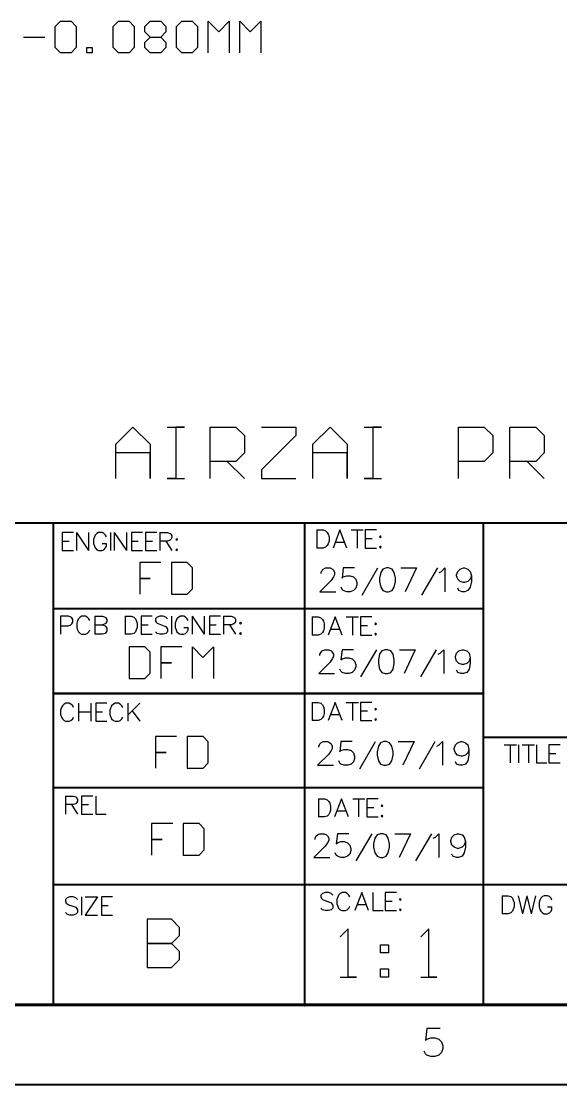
# Model space of a CAD drawing. Header units: millimetres. Extents: x 1.5 to 19.4, y 0 to 11.5.
# Drawn here: x 13.309 to 14.651, y 2.001 to 4.65 of the extents above; entities that cross this region are included whole.
import ezdxf

# ---------------------------------------------------------------- set-up
doc = ezdxf.new("R2010")
doc.units = ezdxf.units.MM
doc.header["$MEASUREMENT"] = 0
doc.layers.add('DrillDrawing', color=1, linetype='Continuous')
doc.layers.add('Mechanical18', color=56, linetype='Continuous')

msp = doc.modelspace()

# ---------------------------------------------------------------- linework, layer by layer
at = {"layer": 'DrillDrawing'}
for p, q in [((13.3934, 4.6365), (13.4065, 4.6496)), ((13.3934, 4.584), (13.3934, 4.6365)), ((13.4065, 4.6496), (13.4327, 4.6496)), ((13.4327, 4.6496), (13.4459, 4.6365)), ((13.4459, 4.6365), (13.4459, 4.584)), ((13.5377, 4.6365), (13.5508, 4.6496)), ((13.5377, 4.584), (13.5377, 4.6365)), ((13.5508, 4.6496), (13.5771, 4.6496)), ((13.5771, 4.6496), (13.5902, 4.6365)), ((13.5902, 4.6365), (13.5902, 4.584)), ((13.6164, 4.6365), (13.6295, 4.6496)), ((13.6164, 4.6233), (13.6164, 4.6365)), ((13.6295, 4.6496), (13.6558, 4.6496)), ((13.6558, 4.6496), (13.6689, 4.6365)), ((13.6689, 4.6365), (13.6689, 4.6233)), ((13.6951, 4.6365), (13.7082, 4.6496)), ((13.6951, 4.584), (13.6951, 4.6365)), ((13.7082, 4.6496), (13.7345, 4.6496)), ((13.7345, 4.6496), (13.7476, 4.6365)), ((13.7476, 4.6365), (13.7476, 4.584)), ((13.7738, 4.5709), (13.7738, 4.6496)), ((13.7738, 4.6496), (13.8001, 4.6233)), ((13.8001, 4.6233), (13.8263, 4.6496)), ((13.8263, 4.6496), (13.8263, 4.5709)), ((13.8526, 4.5709), (13.8526, 4.6496)), ((13.8526, 4.6496), (13.8788, 4.6233)), ((13.8788, 4.6233), (13.905, 4.6496)), ((13.905, 4.6496), (13.905, 4.5709)), ((13.3147, 4.6102), (13.3672, 4.6102)), ((13.6295, 4.6102), (13.6164, 4.6233)), ((13.6164, 4.5971), (13.6295, 4.6102)), ((13.6295, 4.6102), (13.6558, 4.6102)), ((13.6689, 4.6233), (13.6558, 4.6102)), ((13.6558, 4.6102), (13.6689, 4.5971)), ((13.4065, 4.5709), (13.3934, 4.584)), ((13.4459, 4.584), (13.4327, 4.5709)), ((13.4721, 4.5709), (13.4721, 4.584)), ((13.4721, 4.584), (13.4852, 4.584)), ((13.4852, 4.584), (13.4852, 4.5709)), ((13.5508, 4.5709), (13.5377, 4.584)), ((13.5902, 4.584), (13.5771, 4.5709)), ((13.6164, 4.584), (13.6164, 4.5971)), ((13.6295, 4.5709), (13.6164, 4.584)), ((13.6689, 4.584), (13.6558, 4.5709)), ((13.6689, 4.5971), (13.6689, 4.584)), ((13.7082, 4.5709), (13.6951, 4.584)), ((13.7476, 4.584), (13.7345, 4.5709)), ((13.4327, 4.5709), (13.4065, 4.5709)), ((13.4852, 4.5709), (13.4721, 4.5709)), ((13.5771, 4.5709), (13.5508, 4.5709)), ((13.6558, 4.5709), (13.6295, 4.5709)), ((13.7345, 4.5709), (13.7082, 4.5709))]:
    msp.add_line(p, q, dxfattribs=at)
at = {"layer": 'Mechanical18'}
for p, q in [((13.5443, 3.5971), (13.5869, 3.6397)), ((13.5869, 3.6397), (13.6296, 3.5971)), ((13.6722, 3.6397), (13.7148, 3.6397)), ((13.7148, 3.6397), (13.6935, 3.6397)), ((13.6935, 3.6397), (13.6935, 3.5118)), ((13.7788, 3.5118), (13.7788, 3.6397)), ((13.7788, 3.6397), (13.8428, 3.6397)), ((13.8428, 3.6397), (13.8641, 3.6184)), ((13.9067, 3.6397), (13.992, 3.6397)), ((13.992, 3.6397), (13.992, 3.6184)), ((14.0346, 3.5971), (14.0773, 3.6397)), ((14.0773, 3.6397), (14.1199, 3.5971)), ((14.1625, 3.6397), (14.2052, 3.6397)), ((14.2052, 3.6397), (14.1838, 3.6397)), ((14.1838, 3.6397), (14.1838, 3.5118)), ((14.397, 3.5118), (14.397, 3.6397)), ((14.397, 3.6397), (14.461, 3.6397)), ((14.461, 3.6397), (14.4823, 3.6184)), ((14.5249, 3.5118), (14.5249, 3.6397)), ((14.5249, 3.6397), (14.5889, 3.6397)), ((14.5889, 3.6397), (14.6102, 3.6184)), ((13.8641, 3.6184), (13.8641, 3.5758)), ((13.992, 3.6184), (13.9067, 3.5331)), ((14.4823, 3.6184), (14.4823, 3.5758)), ((14.6102, 3.6184), (14.6102, 3.5758)), ((13.5443, 3.5118), (13.5443, 3.5971)), ((13.6296, 3.5971), (13.6296, 3.5118)), ((14.0346, 3.5118), (14.0346, 3.5971)), ((14.1199, 3.5971), (14.1199, 3.5118)), ((13.6296, 3.5758), (13.5443, 3.5758)), ((13.6296, 3.5118), (13.6296, 3.5758)), ((13.8428, 3.5544), (13.7788, 3.5544)), ((13.8214, 3.5544), (13.8641, 3.5118)), ((13.8641, 3.5758), (13.8428, 3.5544)), ((14.1199, 3.5758), (14.0346, 3.5758)), ((14.1199, 3.5118), (14.1199, 3.5758)), ((14.461, 3.5544), (14.397, 3.5544)), ((14.4823, 3.5758), (14.461, 3.5544)), ((14.5889, 3.5544), (14.5249, 3.5544)), ((14.5676, 3.5544), (14.6102, 3.5118)), ((14.6102, 3.5758), (14.5889, 3.5544)), ((13.9067, 3.5331), (13.9067, 3.5118)), ((13.6935, 3.5118), (13.6722, 3.5118)), ((13.6722, 3.5118), (13.7148, 3.5118)), ((13.9067, 3.5118), (13.992, 3.5118)), ((14.1838, 3.5118), (14.1625, 3.5118)), ((14.1625, 3.5118), (14.2052, 3.5118)), ((13.4387, 3.3774), (13.4108, 3.3774)), ((13.4108, 3.3774), (13.4108, 3.3324)), ((13.4462, 3.3774), (13.4462, 3.3324)), ((13.4462, 3.3774), (13.4762, 3.3324)), ((13.4762, 3.3774), (13.4762, 3.3324)), ((13.4907, 3.3667), (13.4886, 3.3603)), ((13.4929, 3.371), (13.4907, 3.3667)), ((13.4972, 3.3753), (13.4929, 3.371)), ((13.5014, 3.3774), (13.4972, 3.3753)), ((13.51, 3.3774), (13.5014, 3.3774)), ((13.5143, 3.3753), (13.51, 3.3774)), ((13.5186, 3.371), (13.5143, 3.3753)), ((13.5207, 3.3667), (13.5186, 3.371)), ((13.531, 3.3774), (13.531, 3.3324)), ((13.5404, 3.3774), (13.5404, 3.3324)), ((13.5404, 3.3774), (13.5704, 3.3324)), ((13.5704, 3.3774), (13.5704, 3.3324)), ((13.6107, 3.3774), (13.5829, 3.3774)), ((13.5829, 3.3774), (13.5829, 3.3324)), ((13.6461, 3.3774), (13.6182, 3.3774)), ((13.6182, 3.3774), (13.6182, 3.3324)), ((13.6536, 3.3774), (13.6536, 3.3324)), ((13.6536, 3.3774), (13.6728, 3.3774)), ((13.6728, 3.3774), (13.6793, 3.3753)), ((13.6793, 3.3753), (13.6814, 3.3731)), ((13.6814, 3.3731), (13.6835, 3.3689)), ((13.6835, 3.3646), (13.6814, 3.3603)), ((13.6835, 3.3689), (13.6835, 3.3646)), ((14.0447, 3.3837), (14.0447, 3.3387)), ((14.0447, 3.3837), (14.0597, 3.3837)), ((14.0597, 3.3837), (14.0661, 3.3816)), ((14.0661, 3.3816), (14.0704, 3.3773)), ((14.0704, 3.3773), (14.0725, 3.373)), ((14.0725, 3.373), (14.0747, 3.3666)), ((14.0747, 3.3666), (14.0747, 3.3559)), ((14.1019, 3.3837), (14.0847, 3.3387)), ((14.119, 3.3387), (14.1019, 3.3837)), ((14.1295, 3.3837), (14.1595, 3.3837)), ((14.1445, 3.3837), (14.1445, 3.3387)), ((14.1927, 3.3837), (14.1649, 3.3837)), ((14.1649, 3.3837), (14.1649, 3.3387)), ((14.2024, 3.3687), (14.2002, 3.3666)), ((14.2002, 3.3666), (14.2024, 3.3644)), ((14.2045, 3.3666), (14.2024, 3.3687)), ((14.2024, 3.3644), (14.2045, 3.3666)), ((13.4108, 3.356), (13.428, 3.356)), ((13.4886, 3.3603), (13.4886, 3.3496)), ((13.4886, 3.3496), (13.4907, 3.3431)), ((13.4907, 3.3431), (13.4929, 3.3389)), ((13.4929, 3.3389), (13.4972, 3.3346)), ((13.51, 3.3496), (13.5207, 3.3496)), ((13.5143, 3.3346), (13.5186, 3.3389)), ((13.5186, 3.3389), (13.5207, 3.3431)), ((13.5207, 3.3431), (13.5207, 3.3496)), ((13.5829, 3.356), (13.6, 3.356)), ((13.6182, 3.356), (13.6353, 3.356)), ((13.6728, 3.356), (13.6536, 3.356)), ((13.6685, 3.356), (13.6835, 3.3324)), ((13.6793, 3.3581), (13.6728, 3.356)), ((13.6814, 3.3603), (13.6793, 3.3581)), ((13.6958, 3.3624), (13.6936, 3.3603)), ((13.6936, 3.3603), (13.6958, 3.3581)), ((13.6979, 3.3603), (13.6958, 3.3624)), ((13.6958, 3.3581), (13.6979, 3.3603)), ((14.0597, 3.3387), (14.0447, 3.3387)), ((14.0661, 3.3409), (14.0597, 3.3387)), ((14.0704, 3.3452), (14.0661, 3.3409)), ((14.0725, 3.3494), (14.0704, 3.3452)), ((14.0747, 3.3559), (14.0725, 3.3494)), ((14.0912, 3.3537), (14.1126, 3.3537)), ((14.1649, 3.3623), (14.182, 3.3623)), ((14.1649, 3.3387), (14.1927, 3.3387)), ((14.2024, 3.343), (14.2002, 3.3409)), ((14.2002, 3.3409), (14.2024, 3.3387)), ((14.2045, 3.3409), (14.2024, 3.343)), ((14.2024, 3.3387), (14.2045, 3.3409)), ((13.4108, 3.3324), (13.4387, 3.3324)), ((13.4972, 3.3346), (13.5014, 3.3324)), ((13.5014, 3.3324), (13.51, 3.3324)), ((13.51, 3.3324), (13.5143, 3.3346)), ((13.5829, 3.3324), (13.6107, 3.3324)), ((13.6182, 3.3324), (13.6461, 3.3324)), ((13.6958, 3.3367), (13.6936, 3.3346)), ((13.6936, 3.3346), (13.6958, 3.3324)), ((13.6979, 3.3346), (13.6958, 3.3367)), ((13.6958, 3.3324), (13.6979, 3.3346)), ((13.6562, 3.3026), (13.6037, 3.3026)), ((13.6037, 3.3026), (13.6037, 3.2632)), ((13.6824, 3.3026), (13.6824, 3.2239)), ((13.7218, 3.3026), (13.6824, 3.3026)), ((13.7349, 3.2894), (13.7218, 3.3026)), ((13.7349, 3.237), (13.7349, 3.2894)), ((14.0576, 3.2835), (14.0604, 3.2863)), ((14.0604, 3.2863), (14.0661, 3.2892)), ((14.0661, 3.2892), (14.0773, 3.2892)), ((14.0773, 3.2892), (14.0829, 3.2863)), ((14.0829, 3.2863), (14.0857, 3.2835)), ((14.1102, 3.2892), (14.1074, 3.2639)), ((14.1383, 3.2892), (14.1102, 3.2892)), ((14.1572, 3.2217), (14.1965, 3.2892)), ((14.2089, 3.2863), (14.2033, 3.2779)), ((14.2173, 3.2892), (14.2089, 3.2863)), ((14.2229, 3.2892), (14.2173, 3.2892)), ((14.2314, 3.2863), (14.2229, 3.2892)), ((14.237, 3.2779), (14.2314, 3.2863)), ((14.253, 3.2892), (14.2924, 3.2892)), ((14.2924, 3.2892), (14.2643, 3.2301)), ((14.3056, 3.2217), (14.345, 3.2892)), ((14.3545, 3.2807), (14.363, 3.2892)), ((14.363, 3.2892), (14.363, 3.2301)), ((14.395, 3.2807), (14.4006, 3.2863)), ((14.4006, 3.2863), (14.4091, 3.2892)), ((14.4091, 3.2892), (14.4119, 3.2892)), ((14.4119, 3.2892), (14.4203, 3.2863)), ((14.4203, 3.2863), (14.4259, 3.2807)), ((13.6037, 3.2632), (13.6299, 3.2632)), ((13.6299, 3.2632), (13.6037, 3.2632)), ((13.6037, 3.2632), (13.6037, 3.2239)), ((14.0801, 3.2582), (14.052, 3.2301)), ((14.0548, 3.2779), (14.0576, 3.2835)), ((14.0548, 3.2751), (14.0548, 3.2779)), ((14.0857, 3.2667), (14.0801, 3.2582)), ((14.0857, 3.2835), (14.0886, 3.2779)), ((14.0886, 3.2723), (14.0857, 3.2667)), ((14.0886, 3.2779), (14.0886, 3.2723)), ((14.1074, 3.2639), (14.1102, 3.2667)), ((14.1102, 3.2667), (14.1186, 3.2695)), ((14.1186, 3.2695), (14.1271, 3.2695)), ((14.1271, 3.2695), (14.1355, 3.2667)), ((14.1355, 3.2667), (14.1411, 3.261)), ((14.1411, 3.261), (14.1439, 3.2526)), ((14.2033, 3.2779), (14.2005, 3.2639)), ((14.2005, 3.2639), (14.2005, 3.2554)), ((14.2398, 3.2639), (14.237, 3.2779)), ((14.2398, 3.2554), (14.2398, 3.2639)), ((14.3489, 3.2779), (14.3545, 3.2807)), ((14.3922, 3.2723), (14.395, 3.2807)), ((14.3922, 3.2695), (14.3922, 3.2723)), ((14.395, 3.261), (14.3922, 3.2695)), ((14.4006, 3.2554), (14.395, 3.261)), ((14.4259, 3.261), (14.4203, 3.2554)), ((14.4259, 3.2807), (14.4288, 3.2695)), ((14.4288, 3.2695), (14.4259, 3.261)), ((14.4288, 3.2695), (14.4288, 3.2554)), ((13.7218, 3.2239), (13.7349, 3.237)), ((14.1074, 3.2357), (14.1046, 3.2414)), ((14.1102, 3.2329), (14.1074, 3.2357)), ((14.1186, 3.2301), (14.1102, 3.2329)), ((14.1355, 3.2329), (14.1271, 3.2301)), ((14.1411, 3.2386), (14.1355, 3.2329)), ((14.1439, 3.247), (14.1411, 3.2386)), ((14.1439, 3.2526), (14.1439, 3.247)), ((14.2005, 3.2554), (14.2033, 3.2414)), ((14.2033, 3.2414), (14.2089, 3.2329)), ((14.2089, 3.2329), (14.2173, 3.2301)), ((14.2229, 3.2301), (14.2314, 3.2329)), ((14.2314, 3.2329), (14.237, 3.2414)), ((14.237, 3.2414), (14.2398, 3.2554)), ((14.3978, 3.2329), (14.395, 3.2386)), ((14.4063, 3.2301), (14.3978, 3.2329)), ((14.4091, 3.2526), (14.4006, 3.2554)), ((14.4119, 3.2526), (14.4091, 3.2526)), ((14.4203, 3.2554), (14.4119, 3.2526)), ((14.4203, 3.2329), (14.4119, 3.2301)), ((14.4259, 3.2414), (14.4203, 3.2329)), ((14.4288, 3.2554), (14.4259, 3.2414)), ((13.6824, 3.2239), (13.7218, 3.2239)), ((14.052, 3.2301), (14.0914, 3.2301)), ((14.1271, 3.2301), (14.1186, 3.2301)), ((14.2173, 3.2301), (14.2229, 3.2301)), ((14.4119, 3.2301), (14.4063, 3.2301)), ((13.4262, 3.169), (13.4069, 3.169)), ((13.4069, 3.169), (13.4069, 3.124)), ((13.4326, 3.1669), (13.4262, 3.169)), ((13.4347, 3.1648), (13.4326, 3.1669)), ((13.4369, 3.1605), (13.4347, 3.1648)), ((13.4347, 3.1498), (13.4369, 3.154)), ((13.4369, 3.154), (13.4369, 3.1605)), ((13.4491, 3.1583), (13.4469, 3.1519)), ((13.4512, 3.1626), (13.4491, 3.1583)), ((13.4555, 3.1669), (13.4512, 3.1626)), ((13.4598, 3.169), (13.4555, 3.1669)), ((13.4684, 3.169), (13.4598, 3.169)), ((13.4727, 3.1669), (13.4684, 3.169)), ((13.4769, 3.1626), (13.4727, 3.1669)), ((13.4791, 3.1583), (13.4769, 3.1626)), ((13.4917, 3.169), (13.4917, 3.124)), ((13.4917, 3.169), (13.511, 3.169)), ((13.511, 3.169), (13.5174, 3.1669)), ((13.5174, 3.1669), (13.5196, 3.1648)), ((13.5196, 3.1648), (13.5217, 3.1605)), ((13.5217, 3.1562), (13.5196, 3.1519)), ((13.5217, 3.1605), (13.5217, 3.1562)), ((13.5671, 3.169), (13.5671, 3.124)), ((13.5671, 3.169), (13.5821, 3.169)), ((13.5821, 3.169), (13.5886, 3.1669)), ((13.5886, 3.1669), (13.5928, 3.1626)), ((13.5928, 3.1626), (13.595, 3.1583)), ((13.595, 3.1583), (13.5971, 3.1519)), ((13.635, 3.169), (13.6072, 3.169)), ((13.6072, 3.169), (13.6072, 3.124)), ((13.6468, 3.1669), (13.6425, 3.1626)), ((13.6425, 3.1626), (13.6425, 3.1583)), ((13.6425, 3.1583), (13.6447, 3.154)), ((13.6447, 3.154), (13.6468, 3.1519)), ((13.6533, 3.169), (13.6468, 3.1669)), ((13.6618, 3.169), (13.6533, 3.169)), ((13.6683, 3.1669), (13.6618, 3.169)), ((13.6725, 3.1626), (13.6683, 3.1669)), ((13.6826, 3.169), (13.6826, 3.124)), ((13.6942, 3.1583), (13.692, 3.1519)), ((13.6963, 3.1626), (13.6942, 3.1583)), ((13.7006, 3.1669), (13.6963, 3.1626)), ((13.7049, 3.169), (13.7006, 3.1669)), ((13.7135, 3.169), (13.7049, 3.169)), ((13.7177, 3.1669), (13.7135, 3.169)), ((13.722, 3.1626), (13.7177, 3.1669)), ((13.7242, 3.1583), (13.722, 3.1626)), ((13.7345, 3.169), (13.7345, 3.124)), ((13.7345, 3.169), (13.7644, 3.124)), ((13.7644, 3.169), (13.7644, 3.124)), ((13.8047, 3.169), (13.7769, 3.169)), ((13.7769, 3.169), (13.7769, 3.124)), ((13.8122, 3.169), (13.8122, 3.124)), ((13.8122, 3.169), (13.8315, 3.169)), ((13.8315, 3.169), (13.8379, 3.1669)), ((13.8379, 3.1669), (13.8401, 3.1648)), ((13.8401, 3.1648), (13.8422, 3.1605)), ((13.8422, 3.1562), (13.8401, 3.1519)), ((13.8422, 3.1605), (13.8422, 3.1562)), ((13.8544, 3.154), (13.8523, 3.1519)), ((13.8566, 3.1519), (13.8544, 3.154)), ((14.0329, 3.1672), (14.0329, 3.1222)), ((14.0329, 3.1672), (14.0479, 3.1672)), ((14.0479, 3.1672), (14.0543, 3.165)), ((14.0543, 3.165), (14.0586, 3.1608)), ((14.0586, 3.1608), (14.0607, 3.1565)), ((14.0607, 3.1565), (14.0629, 3.15)), ((14.0901, 3.1672), (14.0729, 3.1222)), ((14.1072, 3.1222), (14.0901, 3.1672)), ((14.1177, 3.1672), (14.1477, 3.1672)), ((14.1327, 3.1672), (14.1327, 3.1222)), ((14.1809, 3.1672), (14.1531, 3.1672)), ((14.1531, 3.1672), (14.1531, 3.1222)), ((13.4069, 3.1455), (13.4262, 3.1455)), ((13.4262, 3.1455), (13.4326, 3.1476)), ((13.4326, 3.1476), (13.4347, 3.1498)), ((13.4469, 3.1519), (13.4469, 3.1412)), ((13.4469, 3.1412), (13.4491, 3.1348)), ((13.4491, 3.1348), (13.4512, 3.1305)), ((13.4512, 3.1305), (13.4555, 3.1262)), ((13.4555, 3.1262), (13.4598, 3.124)), ((13.4684, 3.124), (13.4727, 3.1262)), ((13.4727, 3.1262), (13.4769, 3.1305)), ((13.4769, 3.1305), (13.4791, 3.1348)), ((13.4917, 3.1476), (13.511, 3.1476)), ((13.5174, 3.1498), (13.511, 3.1476)), ((13.511, 3.1476), (13.5174, 3.1455)), ((13.5174, 3.1262), (13.511, 3.124)), ((13.5196, 3.1519), (13.5174, 3.1498)), ((13.5174, 3.1455), (13.5196, 3.1433)), ((13.5196, 3.1283), (13.5174, 3.1262)), ((13.5196, 3.1433), (13.5217, 3.139)), ((13.5217, 3.1326), (13.5196, 3.1283)), ((13.5217, 3.139), (13.5217, 3.1326)), ((13.5886, 3.1262), (13.5821, 3.124)), ((13.5928, 3.1305), (13.5886, 3.1262)), ((13.595, 3.1348), (13.5928, 3.1305)), ((13.5971, 3.1412), (13.595, 3.1348)), ((13.5971, 3.1519), (13.5971, 3.1412)), ((13.6072, 3.1476), (13.6243, 3.1476)), ((13.6468, 3.1262), (13.6425, 3.1305)), ((13.6468, 3.1519), (13.6511, 3.1498)), ((13.6533, 3.124), (13.6468, 3.1262)), ((13.6511, 3.1498), (13.664, 3.1455)), ((13.6683, 3.1262), (13.6618, 3.124)), ((13.664, 3.1455), (13.6683, 3.1433)), ((13.6683, 3.1433), (13.6704, 3.1412)), ((13.6725, 3.1305), (13.6683, 3.1262)), ((13.6704, 3.1412), (13.6725, 3.1369)), ((13.6725, 3.1369), (13.6725, 3.1305)), ((13.692, 3.1519), (13.692, 3.1412)), ((13.692, 3.1412), (13.6942, 3.1348)), ((13.6942, 3.1348), (13.6963, 3.1305)), ((13.6963, 3.1305), (13.7006, 3.1262)), ((13.7006, 3.1262), (13.7049, 3.124)), ((13.7135, 3.1412), (13.7242, 3.1412)), ((13.7135, 3.124), (13.7177, 3.1262)), ((13.7177, 3.1262), (13.722, 3.1305)), ((13.722, 3.1305), (13.7242, 3.1348)), ((13.7242, 3.1348), (13.7242, 3.1412)), ((13.7769, 3.1476), (13.794, 3.1476)), ((13.8315, 3.1476), (13.8122, 3.1476)), ((13.8272, 3.1476), (13.8422, 3.124)), ((13.8379, 3.1498), (13.8315, 3.1476)), ((13.8401, 3.1519), (13.8379, 3.1498)), ((13.8523, 3.1519), (13.8544, 3.1498)), ((13.8544, 3.1283), (13.8523, 3.1262)), ((13.8523, 3.1262), (13.8544, 3.124)), ((13.8544, 3.1498), (13.8566, 3.1519)), ((13.8566, 3.1262), (13.8544, 3.1283)), ((13.8544, 3.124), (13.8566, 3.1262)), ((14.0586, 3.1286), (14.0543, 3.1243)), ((14.0607, 3.1329), (14.0586, 3.1286)), ((14.0629, 3.1393), (14.0607, 3.1329)), ((14.0629, 3.15), (14.0629, 3.1393)), ((14.0794, 3.1372), (14.1008, 3.1372)), ((14.1531, 3.1458), (14.1702, 3.1458)), ((14.1905, 3.1522), (14.1884, 3.15)), ((14.1884, 3.15), (14.1905, 3.1479)), ((14.1905, 3.1265), (14.1884, 3.1243)), ((14.1927, 3.15), (14.1905, 3.1522)), ((14.1905, 3.1479), (14.1927, 3.15)), ((14.1927, 3.1243), (14.1905, 3.1265)), ((13.4598, 3.124), (13.4684, 3.124)), ((13.511, 3.124), (13.4917, 3.124)), ((13.5821, 3.124), (13.5671, 3.124)), ((13.6072, 3.124), (13.635, 3.124)), ((13.6618, 3.124), (13.6533, 3.124)), ((13.7049, 3.124), (13.7135, 3.124)), ((13.7769, 3.124), (13.8047, 3.124)), ((14.0479, 3.1222), (14.0329, 3.1222)), ((14.0543, 3.1243), (14.0479, 3.1222)), ((14.1531, 3.1222), (14.1809, 3.1222)), ((14.1884, 3.1243), (14.1905, 3.1222)), ((14.1905, 3.1222), (14.1927, 3.1243)), ((13.5773, 3.0927), (13.5773, 3.014)), ((13.6167, 3.0927), (13.5773, 3.0927)), ((13.6298, 3.0796), (13.6167, 3.0927)), ((13.6298, 3.0271), (13.6298, 3.0796)), ((13.7085, 3.0927), (13.656, 3.0927)), ((13.656, 3.0927), (13.656, 3.0533)), ((13.7347, 3.014), (13.7347, 3.0927)), ((13.7347, 3.0927), (13.761, 3.0664)), ((13.761, 3.0664), (13.7872, 3.0927)), ((13.7872, 3.0927), (13.7872, 3.014)), ((14.0519, 3.0742), (14.0547, 3.0798)), ((14.0519, 3.0714), (14.0519, 3.0742)), ((14.0547, 3.0798), (14.0575, 3.0826)), ((14.0575, 3.0826), (14.0631, 3.0854)), ((14.0631, 3.0854), (14.0744, 3.0854)), ((14.0744, 3.0854), (14.08, 3.0826)), ((14.08, 3.0826), (14.0828, 3.0798)), ((14.0828, 3.0798), (14.0856, 3.0742)), ((14.0856, 3.0742), (14.0856, 3.0686)), ((14.1073, 3.0854), (14.1044, 3.0601)), ((14.1354, 3.0854), (14.1073, 3.0854)), ((14.1542, 3.0179), (14.1936, 3.0854)), ((14.2003, 3.0742), (14.1975, 3.0601)), ((14.2059, 3.0826), (14.2003, 3.0742)), ((14.2144, 3.0854), (14.2059, 3.0826)), ((14.22, 3.0854), (14.2144, 3.0854)), ((14.2284, 3.0826), (14.22, 3.0854)), ((14.2341, 3.0742), (14.2284, 3.0826)), ((14.2369, 3.0601), (14.2341, 3.0742)), ((14.2501, 3.0854), (14.2894, 3.0854)), ((14.2894, 3.0854), (14.2613, 3.0264)), ((14.3027, 3.0179), (14.342, 3.0854)), ((14.346, 3.0742), (14.3516, 3.077)), ((14.3516, 3.077), (14.36, 3.0854)), ((14.36, 3.0854), (14.36, 3.0264)), ((14.3892, 3.0686), (14.3921, 3.077)), ((14.3921, 3.077), (14.3977, 3.0826)), ((14.3977, 3.0826), (14.4061, 3.0854)), ((14.4061, 3.0854), (14.4089, 3.0854)), ((14.4089, 3.0854), (14.4174, 3.0826)), ((14.4174, 3.0826), (14.423, 3.077)), ((14.423, 3.077), (14.4258, 3.0657)), ((13.656, 3.0533), (13.6823, 3.0533)), ((13.6823, 3.0533), (13.656, 3.0533)), ((13.656, 3.0533), (13.656, 3.014)), ((14.0772, 3.0545), (14.0491, 3.0264)), ((14.0828, 3.0629), (14.0772, 3.0545)), ((14.0856, 3.0686), (14.0828, 3.0629)), ((14.1044, 3.0601), (14.1073, 3.0629)), ((14.1073, 3.0629), (14.1157, 3.0657)), ((14.1157, 3.0657), (14.1241, 3.0657)), ((14.1241, 3.0657), (14.1326, 3.0629)), ((14.1326, 3.0629), (14.1382, 3.0573)), ((14.1382, 3.0573), (14.141, 3.0489)), ((14.141, 3.0489), (14.141, 3.0432)), ((14.1975, 3.0601), (14.1975, 3.0517)), ((14.1975, 3.0517), (14.2003, 3.0376)), ((14.2341, 3.0376), (14.2369, 3.0517)), ((14.2369, 3.0517), (14.2369, 3.0601)), ((14.3892, 3.0657), (14.3892, 3.0686)), ((14.3921, 3.0573), (14.3892, 3.0657)), ((14.3977, 3.0517), (14.3921, 3.0573)), ((14.4061, 3.0489), (14.3977, 3.0517)), ((14.4089, 3.0489), (14.4061, 3.0489)), ((14.4174, 3.0517), (14.4089, 3.0489)), ((14.423, 3.0573), (14.4174, 3.0517)), ((14.4258, 3.0657), (14.423, 3.0573)), ((14.4258, 3.0517), (14.423, 3.0376)), ((14.4258, 3.0657), (14.4258, 3.0517)), ((13.6167, 3.014), (13.6298, 3.0271)), ((14.0491, 3.0264), (14.0884, 3.0264)), ((14.1044, 3.032), (14.1016, 3.0376)), ((14.1073, 3.0292), (14.1044, 3.032)), ((14.1157, 3.0264), (14.1073, 3.0292)), ((14.1241, 3.0264), (14.1157, 3.0264)), ((14.1326, 3.0292), (14.1241, 3.0264)), ((14.1382, 3.0348), (14.1326, 3.0292)), ((14.141, 3.0432), (14.1382, 3.0348)), ((14.2003, 3.0376), (14.2059, 3.0292)), ((14.2059, 3.0292), (14.2144, 3.0264)), ((14.2144, 3.0264), (14.22, 3.0264)), ((14.22, 3.0264), (14.2284, 3.0292)), ((14.2284, 3.0292), (14.2341, 3.0376)), ((14.3949, 3.0292), (14.3921, 3.0348)), ((14.4033, 3.0264), (14.3949, 3.0292)), ((14.4089, 3.0264), (14.4033, 3.0264)), ((14.4174, 3.0292), (14.4089, 3.0264)), ((14.423, 3.0376), (14.4174, 3.0292)), ((13.5773, 3.014), (13.6167, 3.014)), ((13.409, 2.9418), (13.4069, 2.9354)), ((13.4112, 2.9461), (13.409, 2.9418)), ((13.4154, 2.9504), (13.4112, 2.9461)), ((13.4197, 2.9525), (13.4154, 2.9504)), ((13.4283, 2.9525), (13.4197, 2.9525)), ((13.4326, 2.9504), (13.4283, 2.9525)), ((13.4369, 2.9461), (13.4326, 2.9504)), ((13.439, 2.9418), (13.4369, 2.9461)), ((13.4517, 2.9525), (13.4517, 2.9075)), ((13.4816, 2.9525), (13.4816, 2.9075)), ((13.5219, 2.9525), (13.4941, 2.9525)), ((13.4941, 2.9525), (13.4941, 2.9075)), ((13.5316, 2.9418), (13.5294, 2.9354)), ((13.5337, 2.9461), (13.5316, 2.9418)), ((13.538, 2.9504), (13.5337, 2.9461)), ((13.5423, 2.9525), (13.538, 2.9504)), ((13.5508, 2.9525), (13.5423, 2.9525)), ((13.5551, 2.9504), (13.5508, 2.9525)), ((13.5594, 2.9461), (13.5551, 2.9504)), ((13.5616, 2.9418), (13.5594, 2.9461)), ((13.5742, 2.9525), (13.5742, 2.9075)), ((13.6042, 2.9525), (13.5742, 2.9225)), ((14.0329, 2.9546), (14.0329, 2.9096)), ((14.0329, 2.9546), (14.0479, 2.9546)), ((14.0479, 2.9546), (14.0543, 2.9524)), ((14.0543, 2.9524), (14.0586, 2.9482)), ((14.0586, 2.9482), (14.0607, 2.9439)), ((14.0607, 2.9439), (14.0629, 2.9374)), ((14.0901, 2.9546), (14.0729, 2.9096)), ((14.1072, 2.9096), (14.0901, 2.9546)), ((14.1177, 2.9546), (14.1477, 2.9546)), ((14.1327, 2.9546), (14.1327, 2.9096)), ((14.1809, 2.9546), (14.1531, 2.9546)), ((14.1531, 2.9546), (14.1531, 2.9096)), ((13.4069, 2.9354), (13.4069, 2.9247)), ((13.4069, 2.9247), (13.409, 2.9182)), ((13.409, 2.9182), (13.4112, 2.9139)), ((13.4112, 2.9139), (13.4154, 2.9097)), ((13.4326, 2.9097), (13.4369, 2.9139)), ((13.4369, 2.9139), (13.439, 2.9182)), ((13.4517, 2.9311), (13.4816, 2.9311)), ((13.4941, 2.9311), (13.5112, 2.9311)), ((13.5294, 2.9354), (13.5294, 2.9247)), ((13.5294, 2.9247), (13.5316, 2.9182)), ((13.5316, 2.9182), (13.5337, 2.9139)), ((13.5337, 2.9139), (13.538, 2.9097)), ((13.5551, 2.9097), (13.5594, 2.9139)), ((13.5594, 2.9139), (13.5616, 2.9182)), ((13.5849, 2.9332), (13.6042, 2.9075)), ((14.0586, 2.916), (14.0543, 2.9117)), ((14.0607, 2.9203), (14.0586, 2.916)), ((14.0629, 2.9267), (14.0607, 2.9203)), ((14.0629, 2.9374), (14.0629, 2.9267)), ((14.0794, 2.9246), (14.1008, 2.9246)), ((14.1531, 2.9332), (14.1702, 2.9332)), ((14.1905, 2.9396), (14.1884, 2.9374)), ((14.1884, 2.9374), (14.1905, 2.9353)), ((14.1905, 2.9139), (14.1884, 2.9117)), ((14.1927, 2.9374), (14.1905, 2.9396)), ((14.1905, 2.9353), (14.1927, 2.9374)), ((14.1927, 2.9117), (14.1905, 2.9139)), ((13.4154, 2.9097), (13.4197, 2.9075)), ((13.4197, 2.9075), (13.4283, 2.9075)), ((13.4283, 2.9075), (13.4326, 2.9097)), ((13.4941, 2.9075), (13.5219, 2.9075)), ((13.538, 2.9097), (13.5423, 2.9075)), ((13.5423, 2.9075), (13.5508, 2.9075)), ((13.5508, 2.9075), (13.5551, 2.9097)), ((14.0479, 2.9096), (14.0329, 2.9096)), ((14.0543, 2.9117), (14.0479, 2.9096)), ((14.1531, 2.9096), (14.1809, 2.9096)), ((14.1884, 2.9117), (14.1905, 2.9096)), ((14.1905, 2.9096), (14.1927, 2.9117)), ((13.6955, 2.8695), (13.6431, 2.8695)), ((13.6431, 2.8695), (13.6431, 2.8301)), ((13.7218, 2.8695), (13.7218, 2.7908)), ((13.7611, 2.8695), (13.7218, 2.8695)), ((13.7743, 2.8564), (13.7611, 2.8695)), ((13.7743, 2.8039), (13.7743, 2.8564)), ((14.0489, 2.8458), (14.0517, 2.8515)), ((14.0489, 2.843), (14.0489, 2.8458)), ((14.0517, 2.8515), (14.0545, 2.8543)), ((14.0545, 2.8543), (14.0602, 2.8571)), ((14.0602, 2.8571), (14.0714, 2.8571)), ((14.0714, 2.8571), (14.077, 2.8543)), ((14.0798, 2.8346), (14.0742, 2.8261)), ((14.077, 2.8543), (14.0798, 2.8515)), ((14.0798, 2.8515), (14.0826, 2.8458)), ((14.0826, 2.8402), (14.0798, 2.8346)), ((14.0826, 2.8458), (14.0826, 2.8402)), ((14.1043, 2.8571), (14.1015, 2.8318)), ((14.1015, 2.8318), (14.1043, 2.8346)), ((14.1324, 2.8571), (14.1043, 2.8571)), ((14.1043, 2.8346), (14.1127, 2.8374)), ((14.1127, 2.8374), (14.1212, 2.8374)), ((14.1212, 2.8374), (14.1296, 2.8346)), ((14.1296, 2.8346), (14.1352, 2.829)), ((14.1513, 2.7896), (14.1906, 2.8571)), ((14.1974, 2.8458), (14.1945, 2.8318)), ((14.203, 2.8543), (14.1974, 2.8458)), ((14.2114, 2.8571), (14.203, 2.8543)), ((14.217, 2.8571), (14.2114, 2.8571)), ((14.2255, 2.8543), (14.217, 2.8571)), ((14.2311, 2.8458), (14.2255, 2.8543)), ((14.2339, 2.8318), (14.2311, 2.8458)), ((14.2471, 2.8571), (14.2865, 2.8571)), ((14.2865, 2.8571), (14.2584, 2.798)), ((14.2997, 2.7896), (14.3391, 2.8571)), ((14.343, 2.8458), (14.3486, 2.8486)), ((14.3486, 2.8486), (14.3571, 2.8571)), ((14.3571, 2.8571), (14.3571, 2.798)), ((14.3863, 2.8402), (14.3891, 2.8486)), ((14.3863, 2.8374), (14.3863, 2.8402)), ((14.3891, 2.829), (14.3863, 2.8374)), ((14.3891, 2.8486), (14.3947, 2.8543)), ((14.3947, 2.8543), (14.4032, 2.8571)), ((14.4032, 2.8571), (14.406, 2.8571)), ((14.406, 2.8571), (14.4144, 2.8543)), ((14.4144, 2.8543), (14.42, 2.8486)), ((14.42, 2.8486), (14.4228, 2.8374)), ((14.4228, 2.8374), (14.42, 2.829)), ((14.4228, 2.8374), (14.4228, 2.8233)), ((14.5108, 2.8491), (14.5408, 2.8491)), ((14.5258, 2.8491), (14.5258, 2.8041)), ((14.5462, 2.8491), (14.5462, 2.8041)), ((14.5556, 2.8491), (14.5856, 2.8491)), ((14.5706, 2.8491), (14.5706, 2.8041)), ((14.591, 2.8491), (14.591, 2.8041)), ((14.6494, 2.8491), (14.6216, 2.8491)), ((14.6216, 2.8491), (14.6216, 2.8041)), ((13.6431, 2.8301), (13.6693, 2.8301)), ((13.6693, 2.8301), (13.6431, 2.8301)), ((13.6431, 2.8301), (13.6431, 2.7908)), ((14.0742, 2.8261), (14.0461, 2.798)), ((14.1015, 2.8037), (14.0987, 2.8093)), ((14.1352, 2.829), (14.138, 2.8205)), ((14.138, 2.8149), (14.1352, 2.8065)), ((14.138, 2.8205), (14.138, 2.8149)), ((14.1945, 2.8318), (14.1945, 2.8233)), ((14.1945, 2.8233), (14.1974, 2.8093)), ((14.1974, 2.8093), (14.203, 2.8008)), ((14.2255, 2.8008), (14.2311, 2.8093)), ((14.2311, 2.8093), (14.2339, 2.8233)), ((14.2339, 2.8233), (14.2339, 2.8318)), ((14.3947, 2.8233), (14.3891, 2.829)), ((14.4032, 2.8205), (14.3947, 2.8233)), ((14.406, 2.8205), (14.4032, 2.8205)), ((14.4144, 2.8233), (14.406, 2.8205)), ((14.42, 2.829), (14.4144, 2.8233)), ((14.42, 2.8093), (14.4144, 2.8008)), ((14.4228, 2.8233), (14.42, 2.8093)), ((14.6216, 2.8277), (14.6387, 2.8277)), ((13.7218, 2.7908), (13.7611, 2.7908)), ((13.7611, 2.7908), (13.7743, 2.8039)), ((14.0461, 2.798), (14.0855, 2.798)), ((14.1043, 2.8008), (14.1015, 2.8037)), ((14.1127, 2.798), (14.1043, 2.8008)), ((14.1212, 2.798), (14.1127, 2.798)), ((14.1296, 2.8008), (14.1212, 2.798)), ((14.1352, 2.8065), (14.1296, 2.8008)), ((14.203, 2.8008), (14.2114, 2.798)), ((14.2114, 2.798), (14.217, 2.798)), ((14.217, 2.798), (14.2255, 2.8008)), ((14.3919, 2.8008), (14.3891, 2.8065)), ((14.4004, 2.798), (14.3919, 2.8008)), ((14.406, 2.798), (14.4004, 2.798)), ((14.4144, 2.8008), (14.406, 2.798)), ((14.591, 2.8041), (14.6167, 2.8041)), ((14.6216, 2.8041), (14.6494, 2.8041)), ((13.4187, 2.7215), (13.4187, 2.6765)), ((13.4187, 2.7215), (13.438, 2.7215)), ((13.438, 2.7215), (13.4444, 2.7194)), ((13.4444, 2.7022), (13.438, 2.7001)), ((13.4444, 2.7194), (13.4465, 2.7172)), ((13.4465, 2.7044), (13.4444, 2.7022)), ((13.4465, 2.7172), (13.4487, 2.7129)), ((13.4487, 2.7087), (13.4465, 2.7044)), ((13.4487, 2.7129), (13.4487, 2.7087)), ((13.4866, 2.7215), (13.4588, 2.7215)), ((13.4588, 2.7215), (13.4588, 2.6765)), ((13.4941, 2.7215), (13.4941, 2.6765)), ((14.0486, 2.7144), (14.0486, 2.6694)), ((14.0486, 2.7144), (14.0636, 2.7144)), ((14.0636, 2.7144), (14.07, 2.7123)), ((14.07, 2.7123), (14.0743, 2.708)), ((14.0743, 2.708), (14.0765, 2.7037)), ((14.0765, 2.7037), (14.0786, 2.6973)), ((14.1058, 2.7144), (14.0887, 2.6694)), ((14.123, 2.6694), (14.1058, 2.7144)), ((14.1335, 2.7144), (14.1634, 2.7144)), ((14.1484, 2.7144), (14.1484, 2.6694)), ((14.1967, 2.7144), (14.1688, 2.7144)), ((14.1688, 2.7144), (14.1688, 2.6694)), ((13.438, 2.7001), (13.4187, 2.7001)), ((13.4337, 2.7001), (13.4487, 2.6765)), ((13.4588, 2.7001), (13.4759, 2.7001)), ((13.4588, 2.6765), (13.4866, 2.6765)), ((13.4941, 2.6765), (13.5198, 2.6765)), ((14.0743, 2.6759), (14.07, 2.6716)), ((14.0765, 2.6802), (14.0743, 2.6759)), ((14.0786, 2.6866), (14.0765, 2.6802)), ((14.0786, 2.6973), (14.0786, 2.6866)), ((14.0951, 2.6844), (14.1165, 2.6844)), ((14.1688, 2.693), (14.1859, 2.693)), ((14.2063, 2.6994), (14.2041, 2.6973)), ((14.2041, 2.6973), (14.2063, 2.6951)), ((14.2084, 2.6973), (14.2063, 2.6994)), ((14.2063, 2.6951), (14.2084, 2.6973)), ((13.6857, 2.653), (13.6332, 2.653)), ((13.6332, 2.653), (13.6332, 2.6136)), ((13.7119, 2.653), (13.7119, 2.5742)), ((13.7513, 2.653), (13.7119, 2.653)), ((13.7644, 2.6398), (13.7513, 2.653)), ((14.0636, 2.6694), (14.0486, 2.6694)), ((14.07, 2.6716), (14.0636, 2.6694)), ((14.1688, 2.6694), (14.1967, 2.6694)), ((14.2063, 2.6737), (14.2041, 2.6716)), ((14.2041, 2.6716), (14.2063, 2.6694)), ((14.2084, 2.6716), (14.2063, 2.6737)), ((14.2063, 2.6694), (14.2084, 2.6716)), ((13.7644, 2.5874), (13.7644, 2.6398)), ((14.0429, 2.6221), (14.0457, 2.6249)), ((14.0457, 2.6249), (14.0513, 2.6277)), ((14.0513, 2.6277), (14.0625, 2.6277)), ((14.0625, 2.6277), (14.0682, 2.6249)), ((14.0682, 2.6249), (14.071, 2.6221)), ((14.0954, 2.6277), (14.0926, 2.6024)), ((14.1236, 2.6277), (14.0954, 2.6277)), ((14.1424, 2.5603), (14.1818, 2.6277)), ((14.1941, 2.6249), (14.1885, 2.6165)), ((14.2026, 2.6277), (14.1941, 2.6249)), ((14.2082, 2.6277), (14.2026, 2.6277)), ((14.2166, 2.6249), (14.2082, 2.6277)), ((14.2222, 2.6165), (14.2166, 2.6249)), ((14.2383, 2.6277), (14.2776, 2.6277)), ((14.2776, 2.6277), (14.2495, 2.5687)), ((14.2908, 2.5603), (14.3302, 2.6277)), ((14.3398, 2.6193), (14.3482, 2.6277)), ((14.3482, 2.6277), (14.3482, 2.5687)), ((14.3802, 2.6193), (14.3859, 2.6249)), ((14.3859, 2.6249), (14.3943, 2.6277)), ((14.3943, 2.6277), (14.3971, 2.6277)), ((14.3971, 2.6277), (14.4056, 2.6249)), ((14.4056, 2.6249), (14.4112, 2.6193)), ((13.6332, 2.6136), (13.6595, 2.6136)), ((13.6595, 2.6136), (13.6332, 2.6136)), ((13.6332, 2.6136), (13.6332, 2.5742)), ((14.0654, 2.5968), (14.0372, 2.5687)), ((14.0401, 2.6165), (14.0429, 2.6221)), ((14.0401, 2.6137), (14.0401, 2.6165)), ((14.071, 2.6053), (14.0654, 2.5968)), ((14.071, 2.6221), (14.0738, 2.6165)), ((14.0738, 2.6109), (14.071, 2.6053)), ((14.0738, 2.6165), (14.0738, 2.6109)), ((14.0926, 2.6024), (14.0954, 2.6053)), ((14.0954, 2.6053), (14.1039, 2.6081)), ((14.1039, 2.6081), (14.1123, 2.6081)), ((14.1123, 2.6081), (14.1207, 2.6053)), ((14.1207, 2.6053), (14.1264, 2.5996)), ((14.1264, 2.5996), (14.1292, 2.5912)), ((14.1885, 2.6165), (14.1857, 2.6024)), ((14.1857, 2.6024), (14.1857, 2.594)), ((14.2251, 2.6024), (14.2222, 2.6165)), ((14.2251, 2.594), (14.2251, 2.6024)), ((14.3341, 2.6165), (14.3398, 2.6193)), ((14.3774, 2.6109), (14.3802, 2.6193)), ((14.3774, 2.6081), (14.3774, 2.6109)), ((14.3802, 2.5996), (14.3774, 2.6081)), ((14.3859, 2.594), (14.3802, 2.5996)), ((14.4112, 2.5996), (14.4056, 2.594)), ((14.4112, 2.6193), (14.414, 2.6081)), ((14.414, 2.6081), (14.4112, 2.5996)), ((14.414, 2.6081), (14.414, 2.594)), ((13.7119, 2.5742), (13.7513, 2.5742)), ((13.7513, 2.5742), (13.7644, 2.5874)), ((14.0926, 2.5743), (14.0898, 2.5799)), ((14.0954, 2.5715), (14.0926, 2.5743)), ((14.1039, 2.5687), (14.0954, 2.5715)), ((14.1207, 2.5715), (14.1123, 2.5687)), ((14.1264, 2.5771), (14.1207, 2.5715)), ((14.1292, 2.5856), (14.1264, 2.5771)), ((14.1292, 2.5912), (14.1292, 2.5856)), ((14.1857, 2.594), (14.1885, 2.5799)), ((14.1885, 2.5799), (14.1941, 2.5715)), ((14.1941, 2.5715), (14.2026, 2.5687)), ((14.2082, 2.5687), (14.2166, 2.5715)), ((14.2166, 2.5715), (14.2222, 2.5799)), ((14.2222, 2.5799), (14.2251, 2.594)), ((14.3831, 2.5715), (14.3802, 2.5771)), ((14.3915, 2.5687), (14.3831, 2.5715)), ((14.3943, 2.5912), (14.3859, 2.594)), ((14.3971, 2.5912), (14.3943, 2.5912)), ((14.4056, 2.594), (14.3971, 2.5912)), ((14.4056, 2.5715), (14.3971, 2.5687)), ((14.4112, 2.5799), (14.4056, 2.5715)), ((14.414, 2.594), (14.4112, 2.5799)), ((14.0372, 2.5687), (14.0766, 2.5687)), ((14.1123, 2.5687), (14.1039, 2.5687)), ((14.2026, 2.5687), (14.2082, 2.5687)), ((14.3971, 2.5687), (14.3915, 2.5687)), ((13.423, 2.4682), (13.4187, 2.4639)), ((13.4187, 2.4639), (13.4187, 2.4596)), ((13.4294, 2.4703), (13.423, 2.4682)), ((13.438, 2.4703), (13.4294, 2.4703)), ((13.4444, 2.4682), (13.438, 2.4703)), ((13.4487, 2.4639), (13.4444, 2.4682)), ((13.4588, 2.4703), (13.4588, 2.4253)), ((13.4982, 2.4703), (13.4682, 2.4253)), ((13.4682, 2.4703), (13.4982, 2.4703)), ((13.5361, 2.4703), (13.5082, 2.4703)), ((13.5082, 2.4703), (13.5082, 2.4253)), ((14.0584, 2.4792), (14.0541, 2.4749)), ((14.0541, 2.4749), (14.0541, 2.4706)), ((14.0541, 2.4706), (14.0563, 2.4664)), ((14.0563, 2.4664), (14.0584, 2.4642)), ((14.0648, 2.4814), (14.0584, 2.4792)), ((14.0584, 2.4642), (14.0627, 2.4621)), ((14.0734, 2.4814), (14.0648, 2.4814)), ((14.0798, 2.4792), (14.0734, 2.4814)), ((14.0841, 2.4749), (14.0798, 2.4792)), ((14.0963, 2.4706), (14.0942, 2.4642)), ((14.0942, 2.4642), (14.0942, 2.4535)), ((14.0985, 2.4749), (14.0963, 2.4706)), ((14.1028, 2.4792), (14.0985, 2.4749)), ((14.107, 2.4814), (14.1028, 2.4792)), ((14.1156, 2.4814), (14.107, 2.4814)), ((14.1199, 2.4792), (14.1156, 2.4814)), ((14.1242, 2.4749), (14.1199, 2.4792)), ((14.1263, 2.4706), (14.1242, 2.4749)), ((14.1561, 2.4814), (14.139, 2.4364)), ((14.1732, 2.4364), (14.1561, 2.4814)), ((14.1837, 2.4814), (14.1837, 2.4364)), ((14.2422, 2.4814), (14.2144, 2.4814)), ((14.2144, 2.4814), (14.2144, 2.4364)), ((14.2519, 2.4664), (14.2497, 2.4642)), ((14.2497, 2.4642), (14.2519, 2.4621)), ((14.254, 2.4642), (14.2519, 2.4664)), ((14.2519, 2.4621), (14.254, 2.4642)), ((14.5053, 2.4735), (14.5053, 2.4285)), ((14.5053, 2.4735), (14.5203, 2.4735)), ((14.5203, 2.4735), (14.5267, 2.4713)), ((14.5267, 2.4713), (14.531, 2.4671)), ((14.531, 2.4671), (14.5332, 2.4628)), ((14.5454, 2.4735), (14.5561, 2.4285)), ((14.5668, 2.4735), (14.5561, 2.4285)), ((14.5668, 2.4735), (14.5775, 2.4285)), ((14.5882, 2.4735), (14.5775, 2.4285)), ((14.6015, 2.4671), (14.5994, 2.4628)), ((14.6058, 2.4713), (14.6015, 2.4671)), ((14.6101, 2.4735), (14.6058, 2.4713)), ((14.6186, 2.4735), (14.6101, 2.4735)), ((14.6229, 2.4713), (14.6186, 2.4735)), ((14.6272, 2.4671), (14.6229, 2.4713)), ((14.6293, 2.4628), (14.6272, 2.4671)), ((13.4187, 2.4596), (13.4208, 2.4553)), ((13.4208, 2.4553), (13.423, 2.4532)), ((13.423, 2.4532), (13.4273, 2.4511)), ((13.4273, 2.4511), (13.4401, 2.4468)), ((13.4401, 2.4468), (13.4444, 2.4446)), ((13.4444, 2.4446), (13.4465, 2.4425)), ((13.4465, 2.4425), (13.4487, 2.4382)), ((13.4487, 2.4382), (13.4487, 2.4318)), ((13.5082, 2.4489), (13.5254, 2.4489)), ((14.0584, 2.4385), (14.0541, 2.4428)), ((14.0648, 2.4364), (14.0584, 2.4385)), ((14.0627, 2.4621), (14.0755, 2.4578)), ((14.0798, 2.4385), (14.0734, 2.4364)), ((14.0755, 2.4578), (14.0798, 2.4557)), ((14.0798, 2.4557), (14.082, 2.4535)), ((14.0841, 2.4428), (14.0798, 2.4385)), ((14.082, 2.4535), (14.0841, 2.4492)), ((14.0841, 2.4492), (14.0841, 2.4428)), ((14.0942, 2.4535), (14.0963, 2.4471)), ((14.0963, 2.4471), (14.0985, 2.4428)), ((14.0985, 2.4428), (14.1028, 2.4385)), ((14.1028, 2.4385), (14.107, 2.4364)), ((14.1156, 2.4364), (14.1199, 2.4385)), ((14.1199, 2.4385), (14.1242, 2.4428)), ((14.1242, 2.4428), (14.1263, 2.4471)), ((14.1454, 2.4514), (14.1668, 2.4514)), ((14.2144, 2.4599), (14.2315, 2.4599)), ((14.2519, 2.4407), (14.2497, 2.4385)), ((14.2497, 2.4385), (14.2519, 2.4364)), ((14.254, 2.4385), (14.2519, 2.4407)), ((14.2519, 2.4364), (14.254, 2.4385)), ((14.5332, 2.4392), (14.531, 2.4349)), ((14.5332, 2.4628), (14.5353, 2.4563)), ((14.5353, 2.4456), (14.5332, 2.4392)), ((14.5353, 2.4563), (14.5353, 2.4456)), ((14.5994, 2.4628), (14.5972, 2.4563)), ((14.5972, 2.4563), (14.5972, 2.4456)), ((14.5972, 2.4456), (14.5994, 2.4392)), ((14.5994, 2.4392), (14.6015, 2.4349)), ((14.6186, 2.4456), (14.6293, 2.4456)), ((14.6272, 2.4349), (14.6293, 2.4392)), ((14.6293, 2.4392), (14.6293, 2.4456)), ((13.423, 2.4275), (13.4187, 2.4318)), ((13.4294, 2.4253), (13.423, 2.4275)), ((13.438, 2.4253), (13.4294, 2.4253)), ((13.4444, 2.4275), (13.438, 2.4253)), ((13.4487, 2.4318), (13.4444, 2.4275)), ((13.4682, 2.4253), (13.4982, 2.4253)), ((13.5082, 2.4253), (13.5361, 2.4253)), ((13.6224, 2.4147), (13.6224, 2.2948)), ((13.6824, 2.4147), (13.6224, 2.4147)), ((13.7024, 2.3947), (13.6824, 2.4147)), ((14.0734, 2.4364), (14.0648, 2.4364)), ((14.107, 2.4364), (14.1156, 2.4364)), ((14.1837, 2.4364), (14.2094, 2.4364)), ((14.2144, 2.4364), (14.2422, 2.4364)), ((14.5203, 2.4285), (14.5053, 2.4285)), ((14.5267, 2.4306), (14.5203, 2.4285)), ((14.531, 2.4349), (14.5267, 2.4306)), ((14.6015, 2.4349), (14.6058, 2.4306)), ((14.6058, 2.4306), (14.6101, 2.4285)), ((14.6101, 2.4285), (14.6186, 2.4285)), ((14.6186, 2.4285), (14.6229, 2.4306)), ((14.6229, 2.4306), (14.6272, 2.4349)), ((13.7024, 2.3747), (13.7024, 2.3947)), ((14.1227, 2.3911), (14.1027, 2.3711)), ((14.1227, 2.2711), (14.1227, 2.3911)), ((14.3227, 2.3911), (14.3027, 2.3711)), ((14.3227, 2.2711), (14.3227, 2.3911)), ((13.6824, 2.3547), (13.7024, 2.3747)), ((13.6824, 2.3547), (13.6224, 2.3547)), ((13.6224, 2.3547), (13.6824, 2.3547)), ((13.7024, 2.3347), (13.6824, 2.3547)), ((13.7024, 2.3147), (13.7024, 2.3347)), ((14.2027, 2.3511), (14.2227, 2.3511)), ((14.2027, 2.3311), (14.2027, 2.3511)), ((14.2227, 2.3311), (14.2027, 2.3311)), ((14.2227, 2.3511), (14.2227, 2.3311)), ((13.6824, 2.2948), (13.7024, 2.3147)), ((13.6224, 2.2948), (13.6824, 2.2948)), ((14.2027, 2.2911), (14.2227, 2.2911)), ((14.2027, 2.2711), (14.2027, 2.2911)), ((14.2227, 2.2911), (14.2227, 2.2711)), ((14.1027, 2.2711), (14.1427, 2.2711)), ((14.1427, 2.2711), (14.1227, 2.2711)), ((14.2227, 2.2711), (14.2027, 2.2711)), ((14.3027, 2.2711), (14.3427, 2.2711)), ((14.3427, 2.2711), (14.3227, 2.2711)), ((14.3178, 2.1431), (14.3145, 2.1131)), ((14.3512, 2.1431), (14.3178, 2.1431)), ((14.3178, 2.1165), (14.3278, 2.1198)), ((14.3278, 2.1198), (14.3378, 2.1198)), ((14.3378, 2.1198), (14.3478, 2.1165)), ((14.3145, 2.1131), (14.3178, 2.1165)), ((14.3478, 2.1165), (14.3545, 2.1098)), ((14.3545, 2.1098), (14.3578, 2.0998)), ((14.3578, 2.0931), (14.3545, 2.0831)), ((14.3578, 2.0998), (14.3578, 2.0931)), ((14.3145, 2.0798), (14.3112, 2.0865)), ((14.3178, 2.0765), (14.3145, 2.0798)), ((14.3278, 2.0731), (14.3178, 2.0765)), ((14.3378, 2.0731), (14.3278, 2.0731)), ((14.3478, 2.0765), (14.3378, 2.0731)), ((14.3545, 2.0831), (14.3478, 2.0765))]:
    msp.add_line(p, q, dxfattribs=at)
at = {"layer": 'Mechanical18', "const_width": 0.005}
for points in [[(11.9884, 3.4009), (13.3884, 3.4009)], [(13.3884, 2.2009), (13.3884, 3.4009)], [(13.3884, 3.4009), (14.8884, 3.4009)], [(14.0142, 2.2), (14.0142, 3.4)], [(14.459, 2.2009), (14.459, 3.4009)], [(13.3884, 3.1876), (14.459, 3.1876)], [(13.3884, 2.9767), (14.459, 2.9767)], [(14.459, 2.8679), (17.8882, 2.8679)], [(13.3884, 2.7427), (14.459, 2.7427)], [(13.3884, 2.5009), (17.8884, 2.5009)], [(3.2892, 2.2031), (17.8892, 2.2031)], [(11.9884, 2.2009), (13.3884, 2.2009)], [(11.9884, 2.2009), (13.3884, 2.2009)], [(13.3884, 2.2009), (17.8884, 2.2009)], [(13.3884, 2.2009), (17.8884, 2.2009)], [(13.3892, 2.2031), (17.8892, 2.2031)], [(3.0892, 2.0031), (18.0892, 2.0031)]]:
    msp.add_lwpolyline(points, dxfattribs=at)
at = {"layer": 'Mechanical18', "const_width": 0.0025}
for points in [[(13.3871, 3.4009, 1), (13.3896, 3.4009, 1)], [(13.3871, 3.4009, 1), (13.3896, 3.4009, 1)], [(13.3871, 3.4009, 1), (13.3896, 3.4009, 1)], [(14.0129, 3.4, 1), (14.0154, 3.4, 1)], [(14.4578, 3.4009, 1), (14.4603, 3.4009, 1)], [(13.3871, 3.1876, 1), (13.3896, 3.1876, 1)], [(14.4578, 3.1876, 1), (14.4603, 3.1876, 1)], [(13.3871, 2.9767, 1), (13.3896, 2.9767, 1)], [(14.4578, 2.9767, 1), (14.4603, 2.9767, 1)], [(14.4578, 2.8679, 1), (14.4603, 2.8679, 1)], [(13.3871, 2.7427, 1), (13.3896, 2.7427, 1)], [(14.4578, 2.7427, 1), (14.4603, 2.7427, 1)], [(13.3871, 2.5009, 1), (13.3896, 2.5009, 1)], [(13.3871, 2.2009, 1), (13.3896, 2.2009, 1)], [(13.3871, 2.2009, 1), (13.3896, 2.2009, 1)], [(13.3871, 2.2009, 1), (13.3896, 2.2009, 1)], [(13.3871, 2.2009, 1), (13.3896, 2.2009, 1)], [(13.3871, 2.2009, 1), (13.3896, 2.2009, 1)], [(13.3879, 2.2031, 1), (13.3904, 2.2031, 1)], [(14.0129, 2.2, 1), (14.0154, 2.2, 1)], [(14.4578, 2.2009, 1), (14.4603, 2.2009, 1)]]:
    msp.add_lwpolyline(points, format="xyb", close=True, dxfattribs=at)

doc.saveas('drawing.dxf')
